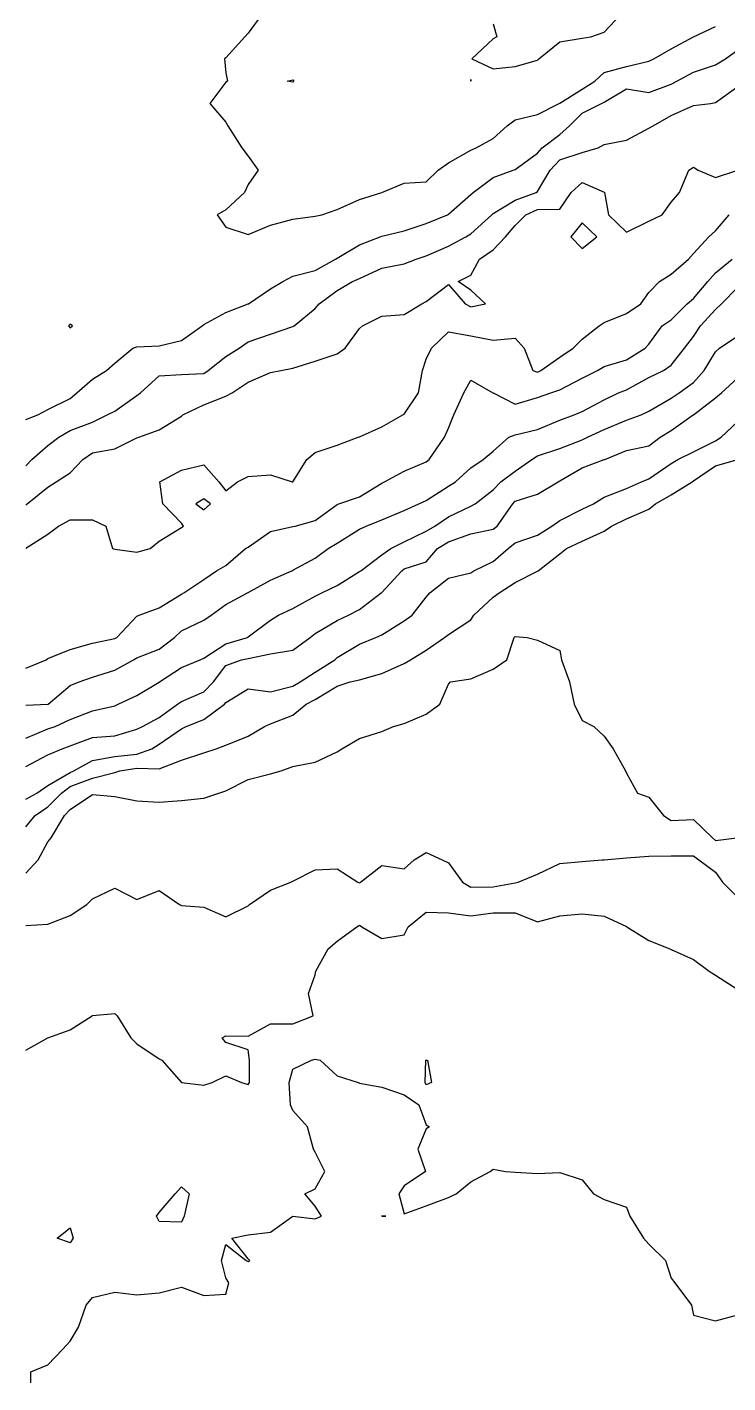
# Model space of a CAD drawing. Header units: metres. Extents: x 2681030 to 2681330, y 1246000 to 1246290.
# Drawn here: x 2681049.28 to 2681065.03, y 1246000 to 1246030.46 of the extents above; entities that cross this region are included whole.
import ezdxf

# ---------------------------------------------------------------- set-up
doc = ezdxf.new("R2010")
doc.units = ezdxf.units.M
doc.layers.add('BASIS_HOEHENLINIEN', color=8, linetype='Continuous')

msp = doc.modelspace()

# ---------------------------------------------------------------- linework, layer by layer
at = {"layer": 'BASIS_HOEHENLINIEN'}
for points in [[(2681054.555, 1246030.75, 446.5), (2681054.25, 1246030.331, 446.5), (2681054.174, 1246030.25, 446.5), (2681053.75, 1246029.777, 446.5), (2681053.72, 1246029.75, 446.5), (2681053.75, 1246029.435, 446.5), (2681053.781, 1246029.25, 446.5), (2681053.75, 1246029.226, 446.5), (2681053.391, 1246028.75, 446.5), (2681053.75, 1246028.33, 446.5), (2681053.793, 1246028.25, 446.5), (2681054.105, 1246027.75, 446.5), (2681054.25, 1246027.562, 446.5), (2681054.471, 1246027.25, 446.5), (2681054.25, 1246026.929, 446.5), (2681054.164, 1246026.75, 446.5), (2681053.75, 1246026.356, 446.5), (2681053.55, 1246026.25, 446.5), (2681053.75, 1246025.971, 446.5), (2681054.25, 1246025.803, 446.5), (2681054.75, 1246026.012, 446.5), (2681055.25, 1246026.146, 446.5), (2681055.75, 1246026.218, 446.5), (2681055.904, 1246026.25, 446.5), (2681056.25, 1246026.369, 446.5), (2681056.75, 1246026.594, 446.5), (2681057.25, 1246026.748, 446.5), (2681057.254, 1246026.75, 446.5), (2681057.75, 1246026.958, 446.5), (2681058.25, 1246026.988, 446.5), (2681058.518, 1246027.25, 446.5), (2681058.75, 1246027.414, 446.5), (2681059.25, 1246027.697, 446.5), (2681059.374, 1246027.75, 446.5), (2681059.75, 1246027.964, 446.5), (2681060.07, 1246028.25, 446.5), (2681060.25, 1246028.38, 446.5), (2681060.75, 1246028.5, 446.5), (2681061.232, 1246028.75, 446.5), (2681061.25, 1246028.759, 446.5), (2681061.75, 1246029.068, 446.5), (2681062.037, 1246029.25, 446.5), (2681062.25, 1246029.442, 446.5), (2681062.75, 1246029.581, 446.5), (2681063.25, 1246029.701, 446.5), (2681063.362, 1246029.75, 446.5), (2681063.75, 1246029.977, 446.5), (2681064.25, 1246030.248, 446.5), (2681064.255, 1246030.25, 446.5), (2681064.75, 1246030.48, 446.5)], [(2681059.75, 1246030.539, 446), (2681059.834, 1246030.25, 446), (2681059.75, 1246030.204, 446), (2681059.271, 1246029.75, 446), (2681059.75, 1246029.526, 446), (2681060.25, 1246029.583, 446), (2681060.75, 1246029.724, 446), (2681060.781, 1246029.75, 446), (2681061.25, 1246030.136, 446), (2681061.75, 1246030.213, 446), (2681061.944, 1246030.25, 446), (2681062.25, 1246030.352, 446), (2681062.623, 1246030.75, 446)], [(2681049.25, 1246021.65, 447), (2681049.52, 1246021.75, 447), (2681049.75, 1246021.873, 447), (2681050.25, 1246022.122, 447), (2681050.398, 1246022.25, 447), (2681050.75, 1246022.557, 447), (2681051.065, 1246022.75, 447), (2681051.25, 1246022.914, 447), (2681051.658, 1246023.25, 447), (2681051.75, 1246023.284, 447), (2681052.25, 1246023.305, 447), (2681052.75, 1246023.423, 447), (2681053.212, 1246023.75, 447), (2681053.25, 1246023.779, 447), (2681053.75, 1246024.055, 447), (2681054.25, 1246024.245, 447), (2681054.259, 1246024.25, 447), (2681054.75, 1246024.587, 447), (2681055.027, 1246024.75, 447), (2681055.25, 1246024.866, 447), (2681055.75, 1246024.993, 447), (2681056.21, 1246025.25, 447), (2681056.25, 1246025.276, 447), (2681056.75, 1246025.573, 447), (2681057.212, 1246025.75, 447), (2681057.25, 1246025.765, 447), (2681057.75, 1246025.886, 447), (2681058.25, 1246026.054, 447), (2681058.728, 1246026.25, 447), (2681058.75, 1246026.265, 447), (2681059.25, 1246026.702, 447), (2681059.3, 1246026.75, 447), (2681059.75, 1246027.083, 447), (2681060.201, 1246027.25, 447), (2681060.25, 1246027.268, 447), (2681060.75, 1246027.632, 447), (2681060.856, 1246027.75, 447), (2681061.25, 1246028.054, 447), (2681061.468, 1246028.25, 447), (2681061.75, 1246028.531, 447), (2681062.188, 1246028.75, 447), (2681062.25, 1246028.781, 447), (2681062.75, 1246029.078, 447), (2681063.25, 1246028.993, 447), (2681063.75, 1246029.185, 447), (2681063.878, 1246029.25, 447), (2681064.25, 1246029.449, 447), (2681064.75, 1246029.621, 447), (2681064.97, 1246029.75, 447), (2681065.25, 1246029.953, 447)], [(2681055.271, 1246029.25, 446.5), (2681055.25, 1246029.23, 446.5), (2681055.121, 1246029.25, 446.5), (2681055.25, 1246029.281, 446.5), (2681055.271, 1246029.25, 446.5)], [(2681059.25, 1246029.249, 446), (2681059.252, 1246029.25, 446), (2681059.25, 1246029.29, 446), (2681059.248, 1246029.25, 446), (2681059.25, 1246029.249, 446)], [(2681049.25, 1246020.608, 447.5), (2681049.389, 1246020.75, 447.5), (2681049.75, 1246021.061, 447.5), (2681049.997, 1246021.25, 447.5), (2681050.25, 1246021.402, 447.5), (2681050.75, 1246021.587, 447.5), (2681051.08, 1246021.75, 447.5), (2681051.25, 1246021.834, 447.5), (2681051.75, 1246022.188, 447.5), (2681051.831, 1246022.25, 447.5), (2681052.25, 1246022.627, 447.5), (2681052.75, 1246022.66, 447.5), (2681053.25, 1246022.683, 447.5), (2681053.348, 1246022.75, 447.5), (2681053.75, 1246023.061, 447.5), (2681054.044, 1246023.25, 447.5), (2681054.25, 1246023.391, 447.5), (2681054.75, 1246023.567, 447.5), (2681055.25, 1246023.735, 447.5), (2681055.279, 1246023.75, 447.5), (2681055.75, 1246024.145, 447.5), (2681055.847, 1246024.25, 447.5), (2681056.25, 1246024.549, 447.5), (2681056.595, 1246024.75, 447.5), (2681056.75, 1246024.815, 447.5), (2681057.25, 1246025.051, 447.5), (2681057.75, 1246025.147, 447.5), (2681058.024, 1246025.25, 447.5), (2681058.25, 1246025.325, 447.5), (2681058.75, 1246025.542, 447.5), (2681059.135, 1246025.75, 447.5), (2681059.25, 1246025.817, 447.5), (2681059.721, 1246026.25, 447.5), (2681059.75, 1246026.278, 447.5), (2681060.25, 1246026.578, 447.5), (2681060.72, 1246026.75, 447.5), (2681060.75, 1246026.771, 447.5), (2681061.034, 1246027.25, 447.5), (2681061.25, 1246027.481, 447.5), (2681061.75, 1246027.645, 447.5), (2681062.11, 1246027.75, 447.5), (2681062.25, 1246027.83, 447.5), (2681062.75, 1246027.925, 447.5), (2681063.25, 1246028.195, 447.5), (2681063.346, 1246028.25, 447.5), (2681063.75, 1246028.478, 447.5), (2681064.25, 1246028.704, 447.5), (2681064.638, 1246028.75, 447.5), (2681064.75, 1246028.77, 447.5), (2681065.25, 1246029.131, 447.5)], [(2681049.25, 1246019.722, 448), (2681049.283, 1246019.75, 448), (2681049.75, 1246020.125, 448), (2681049.936, 1246020.25, 448), (2681050.25, 1246020.45, 448), (2681050.531, 1246020.75, 448), (2681050.75, 1246020.896, 448), (2681051.25, 1246020.987, 448), (2681051.75, 1246021.235, 448), (2681051.79, 1246021.25, 448), (2681052.25, 1246021.413, 448), (2681052.75, 1246021.722, 448), (2681052.782, 1246021.75, 448), (2681053.25, 1246021.981, 448), (2681053.75, 1246022.172, 448), (2681053.887, 1246022.25, 448), (2681054.25, 1246022.488, 448), (2681054.75, 1246022.704, 448), (2681054.984, 1246022.75, 448), (2681055.25, 1246022.801, 448), (2681055.75, 1246022.962, 448), (2681056.25, 1246023.123, 448), (2681056.427, 1246023.25, 448), (2681056.75, 1246023.694, 448), (2681056.817, 1246023.75, 448), (2681057.25, 1246023.969, 448), (2681057.75, 1246024.008, 448), (2681058.15, 1246024.25, 448), (2681058.25, 1246024.296, 448), (2681058.75, 1246024.678, 448), (2681059.127, 1246024.25, 448), (2681059.25, 1246024.178, 448), (2681059.581, 1246024.25, 448), (2681059.25, 1246024.552, 448), (2681058.97, 1246024.75, 448), (2681059.25, 1246024.893, 448), (2681059.447, 1246025.25, 448), (2681059.75, 1246025.458, 448), (2681060.027, 1246025.75, 448), (2681060.25, 1246026.008, 448), (2681060.488, 1246026.25, 448), (2681060.75, 1246026.368, 448), (2681061.25, 1246026.376, 448), (2681061.502, 1246026.75, 448), (2681061.75, 1246026.972, 448), (2681062.25, 1246026.757, 448), (2681062.255, 1246026.75, 448), (2681062.34, 1246026.25, 448), (2681062.75, 1246025.854, 448), (2681063.25, 1246026.105, 448), (2681063.553, 1246026.25, 448), (2681063.75, 1246026.528, 448), (2681063.937, 1246026.75, 448), (2681064.151, 1246027.25, 448), (2681064.25, 1246027.318, 448), (2681064.357, 1246027.25, 448), (2681064.75, 1246027.084, 448), (2681065.25, 1246027.247, 448)], [(2681049.25, 1246018.754, 448.5), (2681049.75, 1246019.072, 448.5), (2681049.988, 1246019.25, 448.5), (2681050.25, 1246019.39, 448.5), (2681050.75, 1246019.397, 448.5), (2681051.051, 1246019.25, 448.5), (2681051.201, 1246018.75, 448.5), (2681051.25, 1246018.734, 448.5), (2681051.75, 1246018.666, 448.5), (2681052.045, 1246018.75, 448.5), (2681052.25, 1246018.912, 448.5), (2681052.75, 1246019.218, 448.5), (2681052.793, 1246019.25, 448.5), (2681052.75, 1246019.316, 448.5), (2681052.331, 1246019.75, 448.5), (2681052.264, 1246020.25, 448.5), (2681052.75, 1246020.511, 448.5), (2681053.25, 1246020.63, 448.5), (2681053.593, 1246020.25, 448.5), (2681053.75, 1246020.046, 448.5), (2681054.01, 1246020.25, 448.5), (2681054.25, 1246020.368, 448.5), (2681054.75, 1246020.406, 448.5), (2681055.24, 1246020.25, 448.5), (2681055.25, 1246020.248, 448.5), (2681055.252, 1246020.25, 448.5), (2681055.563, 1246020.75, 448.5), (2681055.75, 1246020.907, 448.5), (2681056.25, 1246021.069, 448.5), (2681056.721, 1246021.25, 448.5), (2681056.75, 1246021.259, 448.5), (2681057.25, 1246021.483, 448.5), (2681057.726, 1246021.75, 448.5), (2681057.75, 1246021.769, 448.5), (2681058.078, 1246022.25, 448.5), (2681058.166, 1246022.75, 448.5), (2681058.25, 1246023.004, 448.5), (2681058.369, 1246023.25, 448.5), (2681058.75, 1246023.615, 448.5), (2681059.25, 1246023.526, 448.5), (2681059.75, 1246023.431, 448.5), (2681060.25, 1246023.476, 448.5), (2681060.449, 1246023.25, 448.5), (2681060.641, 1246022.75, 448.5), (2681060.75, 1246022.71, 448.5), (2681060.826, 1246022.75, 448.5), (2681061.25, 1246023.047, 448.5), (2681061.552, 1246023.25, 448.5), (2681061.75, 1246023.453, 448.5), (2681062.131, 1246023.75, 448.5), (2681062.25, 1246023.829, 448.5), (2681062.75, 1246024.028, 448.5), (2681063.07, 1246024.25, 448.5), (2681063.25, 1246024.502, 448.5), (2681063.491, 1246024.75, 448.5), (2681063.75, 1246024.917, 448.5), (2681064.142, 1246025.25, 448.5), (2681064.25, 1246025.375, 448.5), (2681064.597, 1246025.75, 448.5), (2681064.75, 1246025.889, 448.5), (2681065.058, 1246026.25, 448.5)], [(2681061.75, 1246025.493, 448), (2681062.08, 1246025.75, 448), (2681061.75, 1246026.066, 448), (2681061.498, 1246025.75, 448), (2681061.75, 1246025.493, 448)], [(2681049.25, 1246016.059, 449), (2681049.714, 1246016.25, 449), (2681049.75, 1246016.274, 449), (2681050.25, 1246016.479, 449), (2681050.75, 1246016.619, 449), (2681051.25, 1246016.725, 449), (2681051.299, 1246016.75, 449), (2681051.75, 1246017.226, 449), (2681051.797, 1246017.25, 449), (2681052.25, 1246017.415, 449), (2681052.75, 1246017.722, 449), (2681052.806, 1246017.75, 449), (2681053.25, 1246018.052, 449), (2681053.536, 1246018.25, 449), (2681053.75, 1246018.365, 449), (2681054.19, 1246018.75, 449), (2681054.25, 1246018.782, 449), (2681054.75, 1246019.128, 449), (2681055.25, 1246019.24, 449), (2681055.303, 1246019.25, 449), (2681055.75, 1246019.377, 449), (2681056.25, 1246019.737, 449), (2681056.282, 1246019.75, 449), (2681056.75, 1246019.907, 449), (2681057.25, 1246020.218, 449), (2681057.312, 1246020.25, 449), (2681057.75, 1246020.489, 449), (2681058.25, 1246020.696, 449), (2681058.317, 1246020.75, 449), (2681058.659, 1246021.25, 449), (2681058.75, 1246021.456, 449), (2681058.872, 1246021.75, 449), (2681059.094, 1246022.25, 449), (2681059.25, 1246022.528, 449), (2681059.746, 1246022.25, 449), (2681059.75, 1246022.249, 449), (2681060.25, 1246021.992, 449), (2681060.75, 1246022.143, 449), (2681061.049, 1246022.25, 449), (2681061.25, 1246022.312, 449), (2681061.75, 1246022.574, 449), (2681062.099, 1246022.75, 449), (2681062.25, 1246022.838, 449), (2681062.75, 1246022.986, 449), (2681063.169, 1246023.25, 449), (2681063.25, 1246023.34, 449), (2681063.552, 1246023.75, 449), (2681063.75, 1246023.887, 449), (2681064.114, 1246024.25, 449), (2681064.25, 1246024.369, 449), (2681064.575, 1246024.75, 449), (2681064.75, 1246024.946, 449), (2681065.12, 1246025.25, 449)], [(2681049.25, 1246015.232, 449.5), (2681049.75, 1246015.248, 449.5), (2681049.753, 1246015.25, 449.5), (2681050.25, 1246015.671, 449.5), (2681050.455, 1246015.75, 449.5), (2681050.75, 1246015.858, 449.5), (2681051.25, 1246016.015, 449.5), (2681051.669, 1246016.25, 449.5), (2681051.75, 1246016.29, 449.5), (2681052.25, 1246016.49, 449.5), (2681052.593, 1246016.75, 449.5), (2681052.75, 1246016.896, 449.5), (2681053.25, 1246017.142, 449.5), (2681053.418, 1246017.25, 449.5), (2681053.75, 1246017.49, 449.5), (2681054.231, 1246017.75, 449.5), (2681054.25, 1246017.757, 449.5), (2681054.75, 1246018.037, 449.5), (2681055.226, 1246018.25, 449.5), (2681055.25, 1246018.264, 449.5), (2681055.75, 1246018.533, 449.5), (2681056.046, 1246018.75, 449.5), (2681056.25, 1246018.87, 449.5), (2681056.75, 1246019.182, 449.5), (2681056.9, 1246019.25, 449.5), (2681057.25, 1246019.396, 449.5), (2681057.75, 1246019.6, 449.5), (2681058.085, 1246019.75, 449.5), (2681058.25, 1246019.831, 449.5), (2681058.75, 1246020.153, 449.5), (2681058.908, 1246020.25, 449.5), (2681059.25, 1246020.564, 449.5), (2681059.528, 1246020.75, 449.5), (2681059.75, 1246020.934, 449.5), (2681060.108, 1246021.25, 449.5), (2681060.25, 1246021.305, 449.5), (2681060.75, 1246021.423, 449.5), (2681061.25, 1246021.631, 449.5), (2681061.569, 1246021.75, 449.5), (2681061.75, 1246021.828, 449.5), (2681062.25, 1246022.088, 449.5), (2681062.571, 1246022.25, 449.5), (2681062.75, 1246022.318, 449.5), (2681063.25, 1246022.589, 449.5), (2681063.578, 1246022.75, 449.5), (2681063.75, 1246022.872, 449.5), (2681064.049, 1246023.25, 449.5), (2681064.25, 1246023.516, 449.5), (2681064.41, 1246023.75, 449.5), (2681064.75, 1246024.12, 449.5), (2681064.879, 1246024.25, 449.5), (2681065.25, 1246024.618, 449.5)], [(2681050.25, 1246023.71, 446.5), (2681050.303, 1246023.75, 446.5), (2681050.25, 1246023.79, 446.5), (2681050.213, 1246023.75, 446.5), (2681050.25, 1246023.71, 446.5)], [(2681049.25, 1246014.49, 450), (2681049.75, 1246014.694, 450), (2681049.916, 1246014.75, 450), (2681050.25, 1246014.906, 450), (2681050.75, 1246015.102, 450), (2681051.25, 1246015.217, 450), (2681051.327, 1246015.25, 450), (2681051.75, 1246015.448, 450), (2681052.25, 1246015.748, 450), (2681052.253, 1246015.75, 450), (2681052.75, 1246016.074, 450), (2681053.171, 1246016.25, 450), (2681053.25, 1246016.286, 450), (2681053.75, 1246016.604, 450), (2681054.233, 1246016.75, 450), (2681054.25, 1246016.763, 450), (2681054.75, 1246017.142, 450), (2681054.929, 1246017.25, 450), (2681055.25, 1246017.403, 450), (2681055.75, 1246017.677, 450), (2681055.907, 1246017.75, 450), (2681056.25, 1246017.921, 450), (2681056.75, 1246018.23, 450), (2681056.779, 1246018.25, 450), (2681057.25, 1246018.61, 450), (2681057.45, 1246018.75, 450), (2681057.75, 1246018.901, 450), (2681058.25, 1246019.139, 450), (2681058.44, 1246019.25, 450), (2681058.75, 1246019.464, 450), (2681059.25, 1246019.701, 450), (2681059.345, 1246019.75, 450), (2681059.75, 1246020.067, 450), (2681059.927, 1246020.25, 450), (2681060.25, 1246020.485, 450), (2681060.625, 1246020.75, 450), (2681060.75, 1246020.829, 450), (2681061.25, 1246020.996, 450), (2681061.75, 1246021.194, 450), (2681061.875, 1246021.25, 450), (2681062.25, 1246021.42, 450), (2681062.75, 1246021.634, 450), (2681063.075, 1246021.75, 450), (2681063.25, 1246021.838, 450), (2681063.75, 1246022.127, 450), (2681063.934, 1246022.25, 450), (2681064.25, 1246022.48, 450), (2681064.492, 1246022.75, 450), (2681064.75, 1246023.17, 450), (2681064.84, 1246023.25, 450), (2681065.25, 1246023.53, 450)], [(2681049.25, 1246013.849, 450.5), (2681049.75, 1246014.115, 450.5), (2681050.067, 1246014.25, 450.5), (2681050.25, 1246014.316, 450.5), (2681050.75, 1246014.499, 450.5), (2681051.25, 1246014.54, 450.5), (2681051.75, 1246014.693, 450.5), (2681051.876, 1246014.75, 450.5), (2681052.25, 1246014.951, 450.5), (2681052.661, 1246015.25, 450.5), (2681052.75, 1246015.31, 450.5), (2681053.25, 1246015.53, 450.5), (2681053.473, 1246015.75, 450.5), (2681053.75, 1246016.117, 450.5), (2681054.099, 1246016.25, 450.5), (2681054.25, 1246016.278, 450.5), (2681054.75, 1246016.381, 450.5), (2681055.25, 1246016.467, 450.5), (2681055.642, 1246016.75, 450.5), (2681055.75, 1246016.841, 450.5), (2681056.25, 1246017.133, 450.5), (2681056.505, 1246017.25, 450.5), (2681056.75, 1246017.38, 450.5), (2681057.239, 1246017.75, 450.5), (2681057.25, 1246017.757, 450.5), (2681057.699, 1246018.25, 450.5), (2681057.75, 1246018.291, 450.5), (2681058.25, 1246018.448, 450.5), (2681058.502, 1246018.75, 450.5), (2681058.75, 1246018.896, 450.5), (2681059.25, 1246019.078, 450.5), (2681059.75, 1246019.181, 450.5), (2681059.84, 1246019.25, 450.5), (2681060.191, 1246019.75, 450.5), (2681060.25, 1246019.811, 450.5), (2681060.75, 1246019.967, 450.5), (2681061.215, 1246020.25, 450.5), (2681061.25, 1246020.269, 450.5), (2681061.75, 1246020.564, 450.5), (2681062.25, 1246020.746, 450.5), (2681062.261, 1246020.75, 450.5), (2681062.75, 1246020.949, 450.5), (2681063.25, 1246021.057, 450.5), (2681063.506, 1246021.25, 450.5), (2681063.75, 1246021.398, 450.5), (2681064.248, 1246021.75, 450.5), (2681064.25, 1246021.752, 450.5), (2681064.75, 1246022.134, 450.5), (2681064.883, 1246022.25, 450.5), (2681065.25, 1246022.581, 450.5)], [(2681049.25, 1246013.12, 451), (2681049.501, 1246013.25, 451), (2681049.75, 1246013.422, 451), (2681050.25, 1246013.715, 451), (2681050.335, 1246013.75, 451), (2681050.75, 1246013.989, 451), (2681051.25, 1246014.073, 451), (2681051.75, 1246014.127, 451), (2681052.084, 1246014.25, 451), (2681052.25, 1246014.351, 451), (2681052.75, 1246014.695, 451), (2681052.852, 1246014.75, 451), (2681053.25, 1246014.903, 451), (2681053.714, 1246015.25, 451), (2681053.75, 1246015.286, 451), (2681054.25, 1246015.595, 451), (2681054.75, 1246015.532, 451), (2681055.25, 1246015.652, 451), (2681055.418, 1246015.75, 451), (2681055.75, 1246015.967, 451), (2681056.192, 1246016.25, 451), (2681056.25, 1246016.302, 451), (2681056.75, 1246016.603, 451), (2681057.113, 1246016.75, 451), (2681057.25, 1246016.808, 451), (2681057.75, 1246017.121, 451), (2681057.936, 1246017.25, 451), (2681058.25, 1246017.658, 451), (2681058.331, 1246017.75, 451), (2681058.75, 1246018.084, 451), (2681059.25, 1246018.201, 451), (2681059.322, 1246018.25, 451), (2681059.75, 1246018.455, 451), (2681060.091, 1246018.75, 451), (2681060.25, 1246018.873, 451), (2681060.75, 1246019.048, 451), (2681061.068, 1246019.25, 451), (2681061.25, 1246019.381, 451), (2681061.75, 1246019.633, 451), (2681062.009, 1246019.75, 451), (2681062.25, 1246019.9, 451), (2681062.75, 1246020.096, 451), (2681063.086, 1246020.25, 451), (2681063.25, 1246020.316, 451), (2681063.75, 1246020.66, 451), (2681063.903, 1246020.75, 451), (2681064.25, 1246020.921, 451), (2681064.75, 1246021.168, 451), (2681064.877, 1246021.25, 451), (2681065.25, 1246021.605, 451)], [(2681049.25, 1246012.497, 451.5), (2681049.462, 1246012.75, 451.5), (2681049.75, 1246012.942, 451.5), (2681050.057, 1246013.25, 451.5), (2681050.25, 1246013.402, 451.5), (2681050.75, 1246013.592, 451.5), (2681051.25, 1246013.719, 451.5), (2681051.367, 1246013.75, 451.5), (2681051.75, 1246013.814, 451.5), (2681052.25, 1246013.8, 451.5), (2681052.75, 1246013.994, 451.5), (2681053.25, 1246014.156, 451.5), (2681053.532, 1246014.25, 451.5), (2681053.75, 1246014.33, 451.5), (2681054.25, 1246014.533, 451.5), (2681054.618, 1246014.75, 451.5), (2681054.75, 1246014.806, 451.5), (2681055.25, 1246015.006, 451.5), (2681055.548, 1246015.25, 451.5), (2681055.75, 1246015.356, 451.5), (2681056.25, 1246015.659, 451.5), (2681056.537, 1246015.75, 451.5), (2681056.75, 1246015.798, 451.5), (2681057.25, 1246015.939, 451.5), (2681057.75, 1246016.165, 451.5), (2681057.896, 1246016.25, 451.5), (2681058.25, 1246016.463, 451.5), (2681058.662, 1246016.75, 451.5), (2681058.75, 1246016.813, 451.5), (2681059.25, 1246017.144, 451.5), (2681059.319, 1246017.25, 451.5), (2681059.75, 1246017.652, 451.5), (2681059.884, 1246017.75, 451.5), (2681060.25, 1246017.982, 451.5), (2681060.75, 1246018.242, 451.5), (2681060.763, 1246018.25, 451.5), (2681061.25, 1246018.633, 451.5), (2681061.399, 1246018.75, 451.5), (2681061.75, 1246018.911, 451.5), (2681062.25, 1246019.137, 451.5), (2681062.412, 1246019.25, 451.5), (2681062.75, 1246019.415, 451.5), (2681063.25, 1246019.63, 451.5), (2681063.402, 1246019.75, 451.5), (2681063.75, 1246019.955, 451.5), (2681064.224, 1246020.25, 451.5), (2681064.25, 1246020.266, 451.5), (2681064.75, 1246020.609, 451.5), (2681065.25, 1246020.75, 451.5)], [(2681053.25, 1246019.621, 448.5), (2681053.402, 1246019.75, 448.5), (2681053.25, 1246019.863, 448.5), (2681053.07, 1246019.75, 448.5), (2681053.25, 1246019.621, 448.5)], [(2681049.25, 1246011.454, 452), (2681049.53, 1246011.75, 452), (2681049.75, 1246012.158, 452), (2681049.819, 1246012.25, 452), (2681050.119, 1246012.75, 452), (2681050.25, 1246012.882, 452), (2681050.75, 1246013.224, 452), (2681051.25, 1246013.18, 452), (2681051.75, 1246013.078, 452), (2681052.25, 1246013.047, 452), (2681052.75, 1246013.085, 452), (2681053.25, 1246013.138, 452), (2681053.591, 1246013.25, 452), (2681053.75, 1246013.302, 452), (2681054.25, 1246013.561, 452), (2681054.75, 1246013.687, 452), (2681054.989, 1246013.75, 452), (2681055.25, 1246013.847, 452), (2681055.75, 1246013.95, 452), (2681056.25, 1246014.177, 452), (2681056.356, 1246014.25, 452), (2681056.75, 1246014.477, 452), (2681057.25, 1246014.639, 452), (2681057.513, 1246014.75, 452), (2681057.75, 1246014.816, 452), (2681058.25, 1246015.027, 452), (2681058.556, 1246015.25, 452), (2681058.75, 1246015.702, 452), (2681058.796, 1246015.75, 452), (2681059.25, 1246015.82, 452), (2681059.75, 1246016.037, 452), (2681060.061, 1246016.25, 452), (2681060.227, 1246016.75, 452), (2681060.25, 1246016.774, 452), (2681060.513, 1246016.75, 452), (2681060.75, 1246016.688, 452), (2681061.25, 1246016.454, 452), (2681061.29, 1246016.25, 452), (2681061.47, 1246015.75, 452), (2681061.576, 1246015.25, 452), (2681061.75, 1246014.887, 452), (2681062.012, 1246014.75, 452), (2681062.25, 1246014.531, 452), (2681062.448, 1246014.25, 452), (2681062.723, 1246013.75, 452), (2681062.75, 1246013.703, 452), (2681062.995, 1246013.25, 452), (2681063.25, 1246013.161, 452), (2681063.583, 1246012.75, 452), (2681063.75, 1246012.635, 452), (2681064.25, 1246012.663, 452), (2681064.677, 1246012.25, 452), (2681064.75, 1246012.188, 452), (2681065.228, 1246012.25, 452)], [(2681049.25, 1246010.276, 452.5), (2681049.75, 1246010.309, 452.5), (2681050.25, 1246010.506, 452.5), (2681050.621, 1246010.75, 452.5), (2681050.75, 1246010.876, 452.5), (2681051.25, 1246011.117, 452.5), (2681051.75, 1246010.861, 452.5), (2681052.25, 1246011.067, 452.5), (2681052.704, 1246010.75, 452.5), (2681052.75, 1246010.725, 452.5), (2681053.25, 1246010.691, 452.5), (2681053.75, 1246010.474, 452.5), (2681054.25, 1246010.721, 452.5), (2681054.276, 1246010.75, 452.5), (2681054.75, 1246011.068, 452.5), (2681055.207, 1246011.25, 452.5), (2681055.25, 1246011.271, 452.5), (2681055.75, 1246011.529, 452.5), (2681056.25, 1246011.549, 452.5), (2681056.716, 1246011.25, 452.5), (2681056.75, 1246011.238, 452.5), (2681056.77, 1246011.25, 452.5), (2681057.25, 1246011.624, 452.5), (2681057.75, 1246011.551, 452.5), (2681057.976, 1246011.75, 452.5), (2681058.25, 1246011.917, 452.5), (2681058.605, 1246011.75, 452.5), (2681058.75, 1246011.683, 452.5), (2681059.066, 1246011.25, 452.5), (2681059.25, 1246011.141, 452.5), (2681059.75, 1246011.148, 452.5), (2681060.25, 1246011.234, 452.5), (2681060.318, 1246011.25, 452.5), (2681060.75, 1246011.434, 452.5), (2681061.25, 1246011.671, 452.5), (2681061.75, 1246011.713, 452.5), (2681062.205, 1246011.75, 452.5), (2681062.25, 1246011.754, 452.5), (2681062.75, 1246011.795, 452.5), (2681063.25, 1246011.832, 452.5), (2681063.75, 1246011.845, 452.5), (2681064.25, 1246011.842, 452.5), (2681064.373, 1246011.75, 452.5), (2681064.75, 1246011.479, 452.5), (2681064.902, 1246011.25, 452.5), (2681065.25, 1246010.907, 452.5)], [(2681049.25, 1246007.477, 453), (2681049.746, 1246007.75, 453), (2681049.75, 1246007.752, 453), (2681050.25, 1246007.936, 453), (2681050.746, 1246008.25, 453), (2681050.75, 1246008.252, 453), (2681051.25, 1246008.297, 453), (2681051.302, 1246008.25, 453), (2681051.611, 1246007.75, 453), (2681051.75, 1246007.615, 453), (2681052.25, 1246007.284, 453), (2681052.311, 1246007.25, 453), (2681052.75, 1246006.751, 453), (2681052.753, 1246006.75, 453), (2681053.25, 1246006.689, 453), (2681053.438, 1246006.75, 453), (2681053.75, 1246006.897, 453), (2681054.095, 1246006.75, 453), (2681054.25, 1246006.707, 453), (2681054.282, 1246006.75, 453), (2681054.277, 1246007.25, 453), (2681054.25, 1246007.485, 453), (2681053.75, 1246007.648, 453), (2681053.662, 1246007.75, 453), (2681053.75, 1246007.799, 453), (2681054.25, 1246007.792, 453), (2681054.75, 1246008.069, 453), (2681055.25, 1246008.067, 453), (2681055.708, 1246008.25, 453), (2681055.606, 1246008.75, 453), (2681055.75, 1246009.169, 453), (2681055.767, 1246009.25, 453), (2681056.043, 1246009.75, 453), (2681056.25, 1246009.922, 453), (2681056.693, 1246010.25, 453), (2681056.75, 1246010.286, 453), (2681056.801, 1246010.25, 453), (2681057.25, 1246009.986, 453), (2681057.75, 1246010.07, 453), (2681057.841, 1246010.25, 453), (2681058.25, 1246010.581, 453), (2681058.75, 1246010.56, 453), (2681059.25, 1246010.493, 453), (2681059.75, 1246010.563, 453), (2681060.25, 1246010.564, 453), (2681060.75, 1246010.359, 453), (2681061.25, 1246010.498, 453), (2681061.75, 1246010.539, 453), (2681062.25, 1246010.491, 453), (2681062.75, 1246010.254, 453), (2681062.757, 1246010.25, 453), (2681063.25, 1246009.943, 453), (2681063.719, 1246009.75, 453), (2681063.75, 1246009.738, 453), (2681064.25, 1246009.516, 453), (2681064.607, 1246009.25, 453), (2681064.75, 1246009.164, 453), (2681065.25, 1246008.837, 453)], [(2681049.367, 1246000, 453.5), (2681049.367, 1246000.25, 453.5), (2681049.75, 1246000.406, 453.5), (2681050.081, 1246000.75, 453.5), (2681050.25, 1246000.939, 453.5), (2681050.438, 1246001.25, 453.5), (2681050.606, 1246001.75, 453.5), (2681050.75, 1246001.922, 453.5), (2681051.25, 1246002.038, 453.5), (2681051.75, 1246001.977, 453.5), (2681052.25, 1246002.023, 453.5), (2681052.75, 1246002.153, 453.5), (2681053.25, 1246001.962, 453.5), (2681053.75, 1246001.995, 453.5), (2681053.813, 1246002.25, 453.5), (2681053.75, 1246002.358, 453.5), (2681053.648, 1246002.75, 453.5), (2681053.75, 1246003.106, 453.5), (2681054.204, 1246002.75, 453.5), (2681054.25, 1246002.725, 453.5), (2681054.284, 1246002.75, 453.5), (2681054.25, 1246002.79, 453.5), (2681053.879, 1246003.25, 453.5), (2681054.25, 1246003.326, 453.5), (2681054.75, 1246003.39, 453.5), (2681055.25, 1246003.748, 453.5), (2681055.75, 1246003.685, 453.5), (2681055.893, 1246003.75, 453.5), (2681055.75, 1246003.968, 453.5), (2681055.524, 1246004.25, 453.5), (2681055.75, 1246004.363, 453.5), (2681055.972, 1246004.75, 453.5), (2681055.75, 1246005.183, 453.5), (2681055.719, 1246005.25, 453.5), (2681055.582, 1246005.75, 453.5), (2681055.25, 1246006.123, 453.5), (2681055.198, 1246006.25, 453.5), (2681055.166, 1246006.75, 453.5), (2681055.25, 1246007.048, 453.5), (2681055.673, 1246007.25, 453.5), (2681055.75, 1246007.275, 453.5), (2681055.869, 1246007.25, 453.5), (2681056.25, 1246006.903, 453.5), (2681056.718, 1246006.75, 453.5), (2681056.75, 1246006.733, 453.5), (2681057.25, 1246006.644, 453.5), (2681057.75, 1246006.473, 453.5), (2681058.08, 1246006.25, 453.5), (2681058.25, 1246005.8, 453.5), (2681058.324, 1246005.75, 453.5), (2681058.25, 1246005.706, 453.5), (2681058.057, 1246005.25, 453.5), (2681058.231, 1246004.75, 453.5), (2681057.75, 1246004.43, 453.5), (2681057.636, 1246004.25, 453.5), (2681057.75, 1246003.802, 453.5), (2681058.25, 1246003.978, 453.5), (2681058.75, 1246004.166, 453.5), (2681058.921, 1246004.25, 453.5), (2681059.25, 1246004.518, 453.5), (2681059.685, 1246004.75, 453.5), (2681059.75, 1246004.8, 453.5), (2681060.033, 1246004.75, 453.5), (2681060.25, 1246004.733, 453.5), (2681060.75, 1246004.705, 453.5), (2681061.25, 1246004.724, 453.5), (2681061.75, 1246004.563, 453.5), (2681062.007, 1246004.25, 453.5), (2681062.25, 1246004.123, 453.5), (2681062.75, 1246003.947, 453.5), (2681062.826, 1246003.75, 453.5), (2681063.127, 1246003.25, 453.5), (2681063.25, 1246003.119, 453.5), (2681063.627, 1246002.75, 453.5), (2681063.75, 1246002.355, 453.5), (2681063.833, 1246002.25, 453.5), (2681064.211, 1246001.75, 453.5), (2681064.25, 1246001.518, 453.5), (2681064.75, 1246001.391, 453.5), (2681065.25, 1246001.526, 453.5)], [(2681058.369, 1246006.75, 453.5), (2681058.25, 1246006.697, 453.5), (2681058.226, 1246006.75, 453.5), (2681058.242, 1246007.25, 453.5), (2681058.25, 1246007.255, 453.5), (2681058.277, 1246007.25, 453.5), (2681058.369, 1246006.75, 453.5)], [(2681052.813, 1246003.75, 453.5), (2681052.75, 1246003.609, 453.5), (2681052.25, 1246003.625, 453.5), (2681052.188, 1246003.75, 453.5), (2681052.25, 1246003.826, 453.5), (2681052.609, 1246004.25, 453.5), (2681052.75, 1246004.407, 453.5), (2681052.926, 1246004.25, 453.5), (2681052.813, 1246003.75, 453.5)], [(2681057.25, 1246003.746, 453.5), (2681057.338, 1246003.75, 453.5), (2681057.25, 1246003.754, 453.5), (2681057.248, 1246003.75, 453.5), (2681057.25, 1246003.746, 453.5)], [(2681050.319, 1246003.25, 453.5), (2681050.25, 1246003.149, 453.5), (2681049.958, 1246003.25, 453.5), (2681050.25, 1246003.483, 453.5), (2681050.319, 1246003.25, 453.5)]]:
    msp.add_polyline3d(points, dxfattribs=at)

doc.saveas('drawing.dxf')
